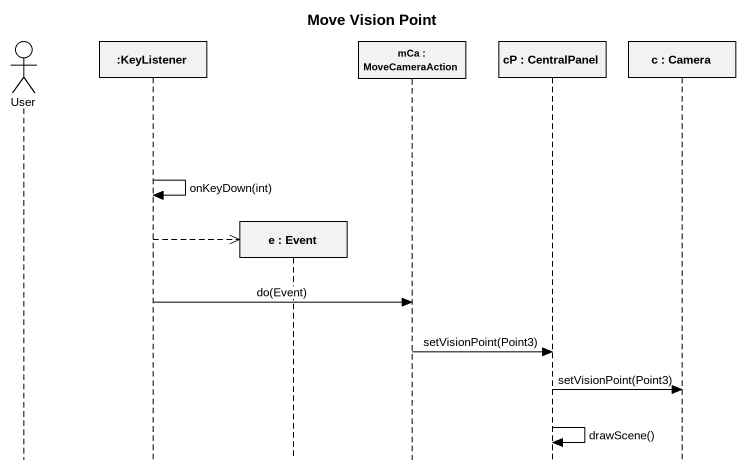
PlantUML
@startuml
title Move Vision Point
hide footbox
actor User
participant ":KeyListener" as KeyListener
participant "e : Event" as e
participant "mCa : MoveCameraAction" as mCa
participant "cP : CentralPanel" as cP
participant "c : Camera" as c

KeyListener -> KeyListener : onKeyDown(int)
KeyListener -->> e **
KeyListener -> mCa : do(Event)
mCa -> cP : setVisionPoint(Point3)
cP -> c : setVisionPoint(Point3)
cP -> cP : drawScene()
@enduml
